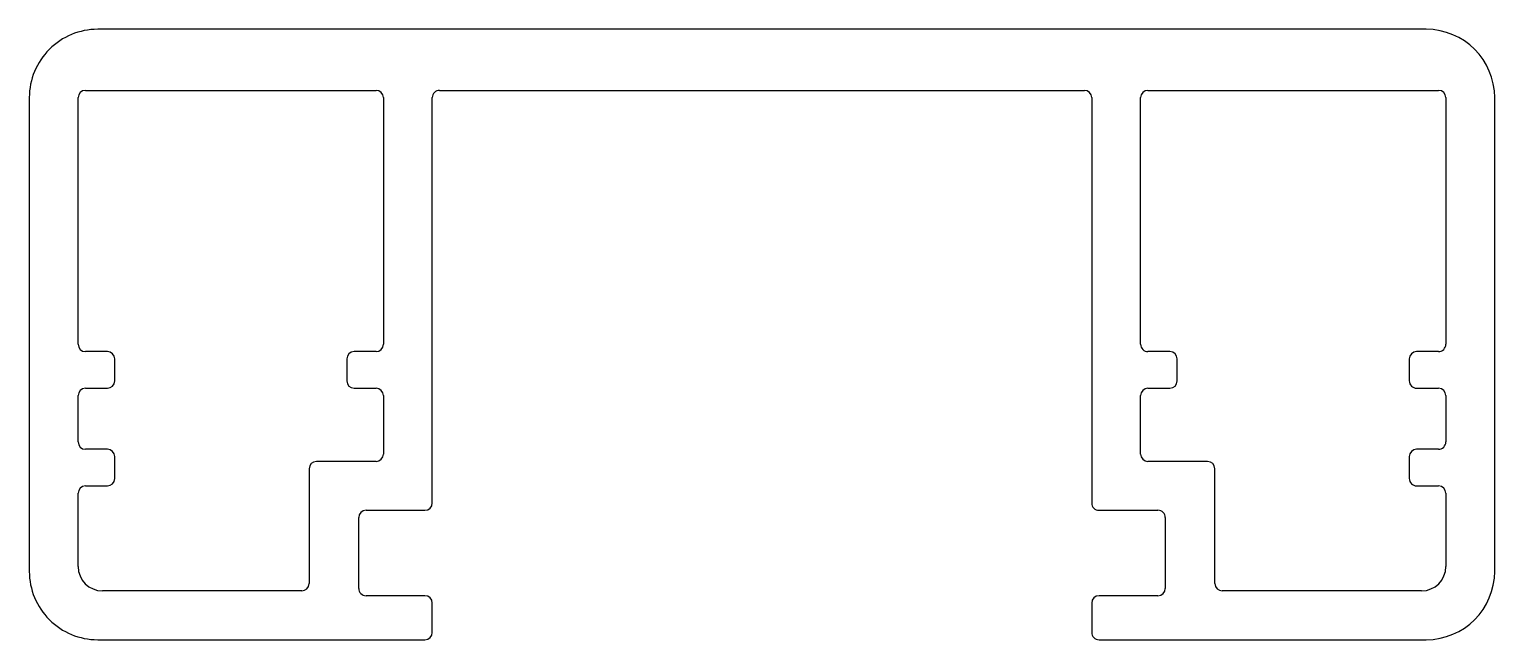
# Model space of a CAD drawing. Extents: x 744.5 to 804.5, y 589.1 to 614.1.
import ezdxf

# ---------------------------------------------------------------- set-up
doc = ezdxf.new("R2010")
doc.units = 0
doc.layers.get('0').update_dxf_attribs({"linetype": 'CONTINUOUS'})

msp = doc.modelspace()

# ---------------------------------------------------------------- linework, layer by layer
for p, q in [((801.687, 614.08), (747.287, 614.08)), ((746.787, 611.58), (758.687, 611.58)), ((761.287, 611.58), (787.687, 611.58)), ((790.287, 611.58), (802.187, 611.58)), ((744.487, 611.28), (744.487, 591.88)), ((746.487, 601.18), (746.487, 611.28)), ((758.987, 611.28), (758.987, 601.18)), ((760.987, 594.68), (760.987, 611.28)), ((787.987, 611.28), (787.987, 594.68)), ((789.987, 601.18), (789.987, 611.28)), ((802.487, 611.28), (802.487, 601.18)), ((804.487, 591.88), (804.487, 611.28)), ((747.687, 600.88), (746.787, 600.88)), ((758.687, 600.88), (757.787, 600.88)), ((791.187, 600.88), (790.287, 600.88)), ((802.187, 600.88), (801.287, 600.88)), ((747.987, 599.68), (747.987, 600.58)), ((757.487, 600.58), (757.487, 599.68)), ((791.487, 599.68), (791.487, 600.58)), ((800.987, 600.58), (800.987, 599.68)), ((746.487, 597.18), (746.487, 599.08)), ((746.787, 599.38), (747.687, 599.38)), ((757.787, 599.38), (758.687, 599.38)), ((758.987, 599.08), (758.987, 596.68)), ((789.987, 596.68), (789.987, 599.08)), ((790.287, 599.38), (791.187, 599.38)), ((801.287, 599.38), (802.187, 599.38)), ((802.487, 599.08), (802.487, 597.18)), ((747.687, 596.88), (746.787, 596.88)), ((747.987, 595.68), (747.987, 596.58)), ((800.987, 596.58), (800.987, 595.68)), ((802.187, 596.88), (801.287, 596.88)), ((755.943, 596.08), (755.943, 591.38)), ((758.687, 596.38), (756.243, 596.38)), ((792.731, 596.38), (790.287, 596.38)), ((793.031, 591.38), (793.031, 596.08)), ((746.787, 595.38), (747.687, 595.38)), ((801.287, 595.38), (802.187, 595.38)), ((746.487, 592.08), (746.487, 595.08)), ((802.487, 595.08), (802.487, 592.08)), ((757.976, 591.18), (757.976, 594.08)), ((758.276, 594.38), (760.687, 594.38)), ((788.287, 594.38), (790.699, 594.38)), ((790.999, 594.08), (790.999, 591.18)), ((755.643, 591.08), (747.487, 591.08)), ((801.487, 591.08), (793.331, 591.08)), ((760.687, 590.88), (758.276, 590.88)), ((760.987, 589.38), (760.987, 590.58)), ((787.987, 590.58), (787.987, 589.38)), ((790.699, 590.88), (788.287, 590.88)), ((747.287, 589.08), (760.687, 589.08)), ((788.287, 589.08), (801.687, 589.08))]:
    msp.add_line(p, q)
for centre, radius, start, end in [((747.287, 611.28), 2.8, 90.00001, 180.00001), ((801.687, 611.28), 2.8, 359.99997, 89.99997), ((746.787, 611.28), 0.3, 90, 180), ((758.687, 611.28), 0.3, 0, 90), ((761.287, 611.28), 0.3, 90.0001, 180.0001), ((787.687, 611.28), 0.3, 0, 90), ((790.287, 611.28), 0.3, 89.99971, 179.99971), ((802.187, 611.28), 0.3, 359.99971, 89.99971), ((746.787, 601.18), 0.3, 180, 270), ((747.687, 600.58), 0.3, 0, 90), ((757.787, 600.58), 0.3, 90, 180), ((758.687, 601.18), 0.3, 270, 0), ((790.287, 601.18), 0.3, 179.99971, 269.99971), ((791.187, 600.58), 0.3, 359.99952, 89.99952), ((801.287, 600.58), 0.3, 90.00029, 180.00029), ((802.187, 601.18), 0.3, 270.00048, 0.00048), ((747.687, 599.68), 0.3, 270, 0), ((757.787, 599.68), 0.3, 180, 270), ((791.187, 599.68), 0.3, 269.99885, 359.99885), ((801.287, 599.68), 0.3, 180.00029, 270.00029), ((746.787, 599.08), 0.3, 90, 180), ((758.687, 599.08), 0.3, 0, 90), ((790.287, 599.08), 0.3, 90, 180), ((802.187, 599.08), 0.3, 359.99971, 89.99971), ((746.787, 597.18), 0.3, 180, 270), ((802.187, 597.18), 0.3, 270.00048, 0.00048), ((747.687, 596.58), 0.3, 0, 90), ((758.687, 596.68), 0.3, 270, 0), ((790.287, 596.68), 0.3, 180, 270), ((801.287, 596.58), 0.3, 90.00029, 180.00029), ((756.243, 596.08), 0.3, 90, 180), ((792.731, 596.08), 0.3, 0, 90), ((746.787, 595.08), 0.3, 90, 180), ((747.687, 595.68), 0.3, 270, 0), ((801.287, 595.68), 0.3, 180.00029, 270.00029), ((802.187, 595.08), 0.3, 359.99971, 89.99971), ((760.687, 594.68), 0.3, 269.99885, 359.99885), ((788.287, 594.68), 0.3, 180.00115, 270.00115), ((758.276, 594.08), 0.3, 89.99971, 179.99971), ((790.699, 594.08), 0.3, 0.00029, 90.00029), ((747.287, 591.88), 2.8, 179.99997, 269.99997), ((747.487, 592.08), 1, 180, 270), ((801.487, 592.08), 1, 270, 0), ((801.687, 591.88), 2.8, 270.00005, 0.00005), ((755.643, 591.38), 0.3, 270, 0), ((758.276, 591.18), 0.3, 180.00115, 270.00115), ((790.699, 591.18), 0.3, 269.99885, 359.99885), ((793.331, 591.38), 0.3, 180, 270), ((760.687, 590.58), 0.3, 359.9999, 89.9999), ((788.287, 590.58), 0.3, 89.99971, 179.99971), ((760.687, 589.38), 0.3, 270, 0), ((788.287, 589.38), 0.3, 179.99971, 269.99971)]:
    msp.add_arc(centre, radius, start, end)

doc.saveas('drawing.dxf')
